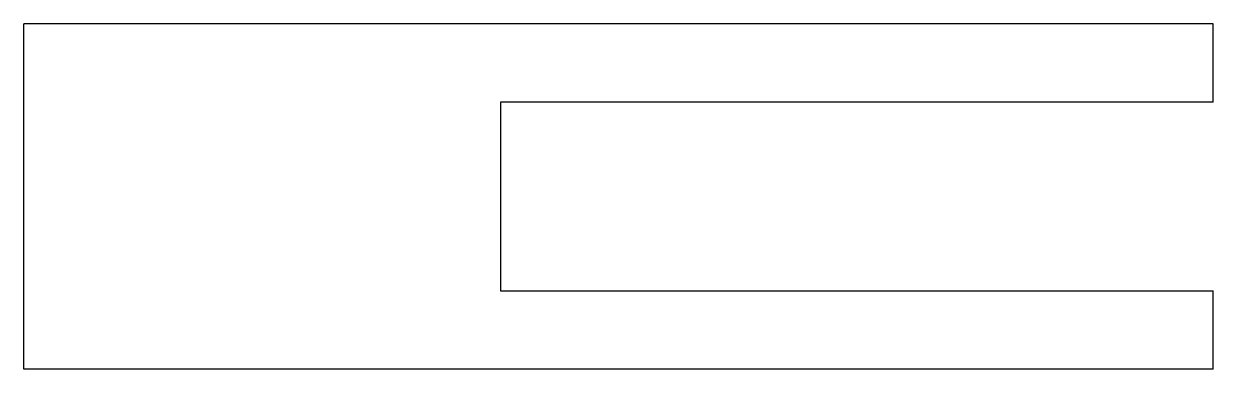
# Model space of a CAD drawing. Header units: metres. Extents: x -50.3 to 25.3, y -22 to 0.
import ezdxf

# ---------------------------------------------------------------- set-up
doc = ezdxf.new("R2010")
doc.units = ezdxf.units.M

msp = doc.modelspace()

# ---------------------------------------------------------------- linework, layer by layer
for points in [[(25.3, 0), (23.788, 0), (22.276, 0), (20.764, 0), (19.252, 0), (17.74, 0), (16.228, 0), (14.716, 0), (13.204, 0), (11.692, 0), (10.18, 0), (8.668, 0), (7.156, 0), (5.644, 0), (4.132, 0), (2.62, 0), (1.108, 0), (-0.404, 0), (-1.916, 0), (-3.428, 0), (-4.94, 0), (-6.452, 0), (-7.964, 0), (-9.476, 0), (-10.988, 0), (-12.5, 0), (-14.012, 0), (-15.524, 0), (-17.036, 0), (-18.548, 0), (-20.06, 0), (-21.572, 0), (-23.084, 0), (-24.596, 0), (-26.108, 0), (-27.62, 0), (-29.132, 0), (-30.644, 0), (-32.156, 0), (-33.668, 0), (-35.18, 0), (-36.692, 0), (-38.204, 0), (-39.716, 0), (-41.228, 0), (-42.74, 0), (-44.252, 0), (-45.764, 0), (-47.276, 0), (-48.788, 0), (-50.3, 0)], [(-50.3, -22), (-50.3, -21.56), (-50.3, -21.12), (-50.3, -20.68), (-50.3, -20.24), (-50.3, -19.8), (-50.3, -19.36), (-50.3, -18.92), (-50.3, -18.48), (-50.3, -18.04), (-50.3, -17.6), (-50.3, -17.16), (-50.3, -16.72), (-50.3, -16.28), (-50.3, -15.84), (-50.3, -15.4), (-50.3, -14.96), (-50.3, -14.52), (-50.3, -14.08), (-50.3, -13.64), (-50.3, -13.2), (-50.3, -12.76), (-50.3, -12.32), (-50.3, -11.88), (-50.3, -11.44), (-50.3, -11), (-50.3, -10.56), (-50.3, -10.12), (-50.3, -9.68), (-50.3, -9.24), (-50.3, -8.8), (-50.3, -8.36), (-50.3, -7.92), (-50.3, -7.48), (-50.3, -7.04), (-50.3, -6.6), (-50.3, -6.16), (-50.3, -5.72), (-50.3, -5.28), (-50.3, -4.84), (-50.3, -4.4), (-50.3, -3.96), (-50.3, -3.52), (-50.3, -3.08), (-50.3, -2.64), (-50.3, -2.2), (-50.3, -1.76), (-50.3, -1.32), (-50.3, -0.88), (-50.3, -0.44), (-50.3, 0)], [(25.3, -5), (25.3, -4.9), (25.3, -4.8), (25.3, -4.7), (25.3, -4.6), (25.3, -4.5), (25.3, -4.4), (25.3, -4.3), (25.3, -4.2), (25.3, -4.1), (25.3, -4), (25.3, -3.9), (25.3, -3.8), (25.3, -3.7), (25.3, -3.6), (25.3, -3.5), (25.3, -3.4), (25.3, -3.3), (25.3, -3.2), (25.3, -3.1), (25.3, -3), (25.3, -2.9), (25.3, -2.8), (25.3, -2.7), (25.3, -2.6), (25.3, -2.5), (25.3, -2.4), (25.3, -2.3), (25.3, -2.2), (25.3, -2.1), (25.3, -2), (25.3, -1.9), (25.3, -1.8), (25.3, -1.7), (25.3, -1.6), (25.3, -1.5), (25.3, -1.4), (25.3, -1.3), (25.3, -1.2), (25.3, -1.1), (25.3, -1), (25.3, -0.9), (25.3, -0.8), (25.3, -0.7), (25.3, -0.6), (25.3, -0.5), (25.3, -0.4), (25.3, -0.3), (25.3, -0.2), (25.3, -0.1), (25.3, 0)], [(25.3, -5), (24.394, -5), (23.488, -5), (22.582, -5), (21.676, -5), (20.77, -5), (19.864, -5), (18.958, -5), (18.052, -5), (17.146, -5), (16.24, -5), (15.334, -5), (14.428, -5), (13.522, -5), (12.616, -5), (11.71, -5), (10.804, -5), (9.898, -5), (8.992, -5), (8.086, -5), (7.18, -5), (6.274, -5), (5.368, -5), (4.462, -5), (3.556, -5), (2.65, -5), (1.744, -5), (0.838, -5), (-0.068, -5), (-0.974, -5), (-1.88, -5), (-2.786, -5), (-3.692, -5), (-4.598, -5), (-5.504, -5), (-6.41, -5), (-7.316, -5), (-8.222, -5), (-9.128, -5), (-10.034, -5), (-10.94, -5), (-11.846, -5), (-12.752, -5), (-13.658, -5), (-14.564, -5), (-15.47, -5), (-16.376, -5), (-17.282, -5), (-18.188, -5), (-19.094, -5), (-20, -5)], [(-20, -5), (-20, -5.24), (-20, -5.48), (-20, -5.72), (-20, -5.96), (-20, -6.2), (-20, -6.44), (-20, -6.68), (-20, -6.92), (-20, -7.16), (-20, -7.4), (-20, -7.64), (-20, -7.88), (-20, -8.12), (-20, -8.36), (-20, -8.6), (-20, -8.84), (-20, -9.08), (-20, -9.32), (-20, -9.56), (-20, -9.8), (-20, -10.04), (-20, -10.28), (-20, -10.52), (-20, -10.76), (-20, -11), (-20, -11.24), (-20, -11.48), (-20, -11.72), (-20, -11.96), (-20, -12.2), (-20, -12.44), (-20, -12.68), (-20, -12.92), (-20, -13.16), (-20, -13.4), (-20, -13.64), (-20, -13.88), (-20, -14.12), (-20, -14.36), (-20, -14.6), (-20, -14.84), (-20, -15.08), (-20, -15.32), (-20, -15.56), (-20, -15.8), (-20, -16.04), (-20, -16.28), (-20, -16.52), (-20, -16.76), (-20, -17)], [(-20, -17), (-19.094, -17), (-18.188, -17), (-17.282, -17), (-16.376, -17), (-15.47, -17), (-14.564, -17), (-13.658, -17), (-12.752, -17), (-11.846, -17), (-10.94, -17), (-10.034, -17), (-9.128, -17), (-8.222, -17), (-7.316, -17), (-6.41, -17), (-5.504, -17), (-4.598, -17), (-3.692, -17), (-2.786, -17), (-1.88, -17), (-0.974, -17), (-0.068, -17), (0.838, -17), (1.744, -17), (2.65, -17), (3.556, -17), (4.462, -17), (5.368, -17), (6.274, -17), (7.18, -17), (8.086, -17), (8.992, -17), (9.898, -17), (10.804, -17), (11.71, -17), (12.616, -17), (13.522, -17), (14.428, -17), (15.334, -17), (16.24, -17), (17.146, -17), (18.052, -17), (18.958, -17), (19.864, -17), (20.77, -17), (21.676, -17), (22.582, -17), (23.488, -17), (24.394, -17), (25.3, -17)], [(25.3, -22), (25.3, -21.9), (25.3, -21.8), (25.3, -21.7), (25.3, -21.6), (25.3, -21.5), (25.3, -21.4), (25.3, -21.3), (25.3, -21.2), (25.3, -21.1), (25.3, -21), (25.3, -20.9), (25.3, -20.8), (25.3, -20.7), (25.3, -20.6), (25.3, -20.5), (25.3, -20.4), (25.3, -20.3), (25.3, -20.2), (25.3, -20.1), (25.3, -20), (25.3, -19.9), (25.3, -19.8), (25.3, -19.7), (25.3, -19.6), (25.3, -19.5), (25.3, -19.4), (25.3, -19.3), (25.3, -19.2), (25.3, -19.1), (25.3, -19), (25.3, -18.9), (25.3, -18.8), (25.3, -18.7), (25.3, -18.6), (25.3, -18.5), (25.3, -18.4), (25.3, -18.3), (25.3, -18.2), (25.3, -18.1), (25.3, -18), (25.3, -17.9), (25.3, -17.8), (25.3, -17.7), (25.3, -17.6), (25.3, -17.5), (25.3, -17.4), (25.3, -17.3), (25.3, -17.2), (25.3, -17.1), (25.3, -17)], [(25.3, -22), (23.788, -22), (22.276, -22), (20.764, -22), (19.252, -22), (17.74, -22), (16.228, -22), (14.716, -22), (13.204, -22), (11.692, -22), (10.18, -22), (8.668, -22), (7.156, -22), (5.644, -22), (4.132, -22), (2.62, -22), (1.108, -22), (-0.404, -22), (-1.916, -22), (-3.428, -22), (-4.94, -22), (-6.452, -22), (-7.964, -22), (-9.476, -22), (-10.988, -22), (-12.5, -22), (-14.012, -22), (-15.524, -22), (-17.036, -22), (-18.548, -22), (-20.06, -22), (-21.572, -22), (-23.084, -22), (-24.596, -22), (-26.108, -22), (-27.62, -22), (-29.132, -22), (-30.644, -22), (-32.156, -22), (-33.668, -22), (-35.18, -22), (-36.692, -22), (-38.204, -22), (-39.716, -22), (-41.228, -22), (-42.74, -22), (-44.252, -22), (-45.764, -22), (-47.276, -22), (-48.788, -22), (-50.3, -22)]]:
    msp.add_lwpolyline(points)

doc.saveas('drawing.dxf')
